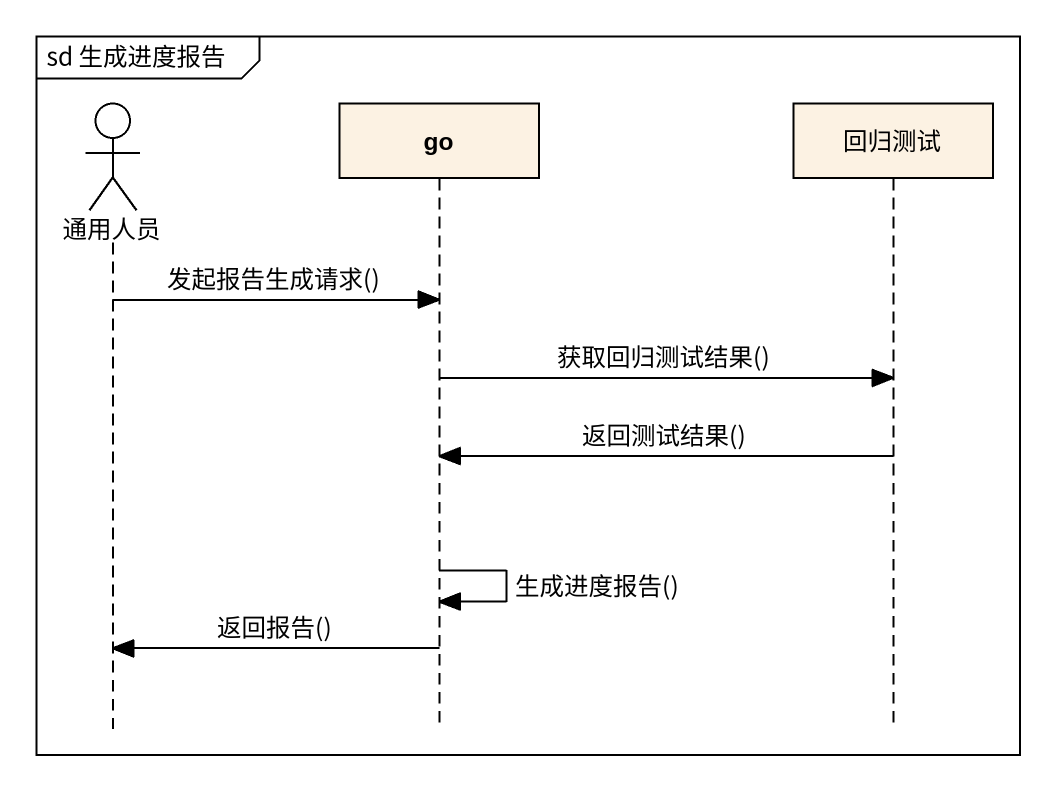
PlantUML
@startuml
mainframe sd 生成进度报告
hide footbox
actor 通用人员
participant go
participant 回归测试

通用人员 -> go : 发起报告生成请求()
go -> 回归测试 : 获取回归测试结果()
回归测试 -> go : 返回测试结果()
go -> go : 生成进度报告()
go -> 通用人员 : 返回报告()
@enduml
